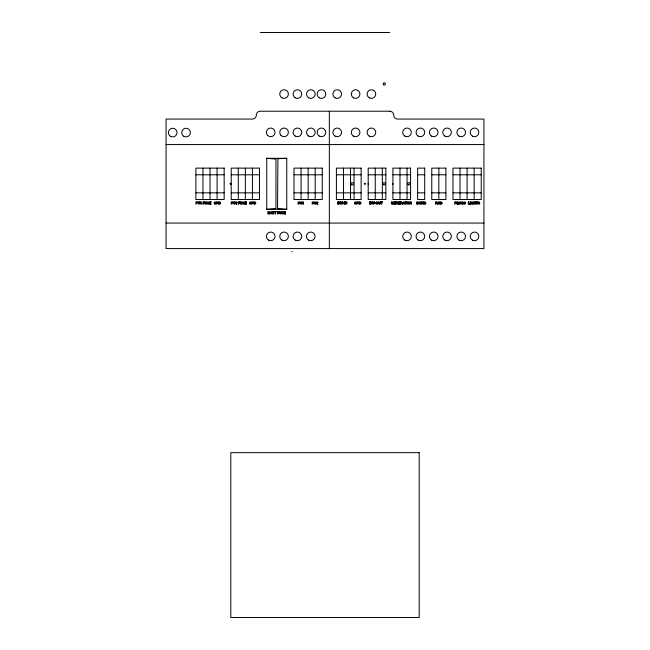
<?xml version="1.0" encoding="UTF-8"?>
<svg xmlns="http://www.w3.org/2000/svg" width="650" height="650" viewBox="0 0 650 650"><rect width="100%" height="100%" fill="white"/><g stroke="black" fill="none" stroke-linecap="round" stroke-linejoin="round"><path stroke-width="0.97" d="M391.332 202.377L391.398 203.775A0.967 0.967 0 0 0 391.731 204.076L392.186 204.214A1.552 1.552 0 0 0 392.925 204.116L393.348 202.946L392.34 202.946L392.876 203.629A1.016 1.016 0 0 1 392.478 203.816C389.821 202.459 395.509 201.801 391.641 202.028M461.256 202.377L461.321 203.775A0.967 0.967 0 0 0 461.646 204.076L462.109 204.214A1.552 1.552 0 0 0 462.849 204.116L463.271 202.946L462.264 202.946L462.8 203.629A1.016 1.016 0 0 1 462.402 203.816C459.745 202.459 465.433 201.801 461.565 202.028A1.016 1.016 0 0 0 461.297 202.345M368.176 183.276L368.176 184.364M392.901 183.276L392.901 184.364M260.244 32.5L389.756 32.5M166.051 144.568L483.949 144.568M195.894 174.793L224.153 174.793M231.221 174.793L259.48 174.793M294.011 174.793L322.27 174.793M336.399 174.793L361.124 174.793M368.192 174.793L385.856 174.793M392.917 174.793L410.581 174.793M417.641 174.793L424.71 174.793M431.771 174.793L445.9 174.793M452.969 174.793L481.227 174.793M195.894 192.847L224.153 192.847M231.221 192.847L259.48 192.847M294.011 192.847L322.27 192.847M336.399 192.847L361.124 192.847M368.192 192.847L385.856 192.847M392.917 192.847L410.581 192.847M417.641 192.847L424.71 192.847M431.771 192.847L445.9 192.847M452.969 192.847L481.227 192.847M166.051 223.064L483.949 223.064M291.761 251.534L292.248 251.664M474.159 168.123L474.159 199.518M467.098 168.123L467.098 199.518M460.029 168.123L460.029 199.518M438.839 168.123L438.839 199.518M407.046 168.123L407.046 199.518M399.986 168.123L399.986 199.518M382.322 168.123L382.322 199.518M375.253 168.123L375.253 199.518M354.063 168.123L354.063 199.518M350.529 168.123L350.529 199.518M343.468 168.123L343.468 199.518M329.339 111.215L329.339 248.576M315.209 168.123L315.209 199.518M308.141 168.123L308.141 199.518M301.08 168.123L301.08 199.518M286.756 158.697L286.756 208.934M266.736 158.697L266.736 208.934M252.411 168.123L252.411 199.518M245.351 168.123L245.351 199.518M238.282 168.123L238.282 199.518M217.092 168.123L217.092 199.518M210.023 168.123L210.023 199.518M202.963 168.123L202.963 199.518M391.373 202.345A1.016 1.016 0 0 1 391.682 201.996M206.724 203.084C206.822 205.368 203.548 203.702 204.88 201.874L205.351 201.874L205.506 203.743L206.196 203.653L206.261 201.874L206.724 201.874L206.724 203.084M242.052 203.084C242.141 205.368 238.867 203.702 240.207 201.874L240.671 201.874L240.833 203.743L241.524 203.653L241.581 201.874L242.052 201.874L242.052 203.084M281.198 212.899C281.296 215.182 278.013 213.509 279.354 211.681L279.817 211.681L279.979 213.549L280.67 213.468L280.735 211.681L281.198 211.681L281.198 212.899M380.307 203.084C380.404 205.368 377.13 203.702 378.463 201.874L378.934 201.874L379.088 203.743L379.779 203.653L379.844 201.874L380.307 201.874L380.307 203.084M460.696 203.084C460.793 205.368 457.511 203.702 458.851 201.874L459.314 201.874L459.477 203.743L460.168 203.653L460.224 201.874L460.696 201.874L460.696 203.084M219.952 203.028L219.781 203.678L218.961 203.799L218.961 202.264L219.952 203.028M255.279 203.028L254.288 203.799L254.288 202.264L255.279 203.028M360.457 203.028L360.287 203.678L359.466 203.799L359.466 202.264L360.457 203.028M425.344 203.028L425.173 203.678L424.352 203.799L424.352 202.264L425.344 203.028M441.602 203.028L441.431 203.678L440.611 203.799L440.611 202.264L441.602 203.028M438.214 202.824C438.108 204.474 441.025 203.271 438.555 204.206A0.967 0.967 0 0 1 437.816 203.564C437.117 200.972 441.594 201.638 438.214 202.824M471.087 202.849L471.291 203.775A0.967 0.967 0 0 0 471.624 204.076L472.079 204.214A1.552 1.552 0 0 0 472.818 204.116L473.241 202.946L472.233 202.946L472.769 203.629A1.016 1.016 0 0 1 472.371 203.816C469.714 202.459 475.402 201.801 471.534 202.028A1.008 1.008 0 0 0 471.234 202.377L471.087 202.849M376.35 202.841C377.171 205.855 378.243 200.647 376.35 202.841M407.477 202.841C408.298 205.855 409.37 200.647 407.477 202.841M419.429 202.841C420.257 205.855 421.322 200.647 419.429 202.841M220.439 203.052L219.976 204.059L218.498 204.189L218.498 201.874L219.976 202.004L220.439 203.052M255.759 203.052L255.296 204.059L253.817 204.189L253.817 201.874L255.304 202.004L255.759 203.052M360.945 203.052L360.482 204.059L359.003 204.189L359.003 201.874L360.482 202.004L360.945 203.052M425.823 203.052L425.36 204.059L423.881 204.189L423.881 201.874L425.368 202.004L425.823 203.052M442.081 203.052L441.618 204.059L440.139 204.189L440.139 201.874L441.626 202.004L442.081 203.052M378.105 203.036C378.202 205.002 375.009 204.197 375.96 202.451A1.081 1.081 0 0 1 376.317 202.012L377.439 201.914A0.999 0.999 0 0 1 377.926 202.321L378.105 203.036M409.232 203.036C409.329 205.002 406.144 204.197 407.087 202.451A1.081 1.081 0 0 1 407.452 202.012L408.566 201.914A0.999 0.999 0 0 1 409.061 202.321L409.232 203.036M421.184 203.036C421.281 205.002 418.096 204.197 419.047 202.451A1.081 1.081 0 0 1 419.404 202.012L420.517 201.914A0.999 0.999 0 0 1 421.013 202.321L421.184 203.036M402.326 202.524L401.716 203.166L402.512 204.189L403.431 201.874L403.926 201.874L404.852 204.189L404.146 203.661L401.96 204.189L400.993 203.222L400.433 204.189L400.433 201.874L401.96 201.931L402.326 202.524M411.491 202.524L410.881 203.166L411.678 204.189L410.158 203.222L409.598 204.189L409.598 201.874L411.117 201.931L411.491 202.524M437.369 202.524L436.751 203.166L437.556 204.189L436.036 203.222L435.468 204.189L435.468 201.874L436.995 201.931L437.369 202.524M236.933 202.507L236.056 203.775L236.933 204.189C234.658 205.018 236.348 199.786 236.933 202.507M317.907 202.621L317.029 203.889L317.907 204.295C315.632 205.124 317.322 199.899 317.907 202.621M197.673 202.581L195.894 204.189L195.894 201.874L197.202 201.906L197.673 202.581M218.116 202.581L216.336 204.189L216.336 201.874L217.644 201.906L218.116 202.581M232.993 202.581L231.221 204.189L231.221 201.874L232.521 201.906L232.993 202.581M253.435 202.581L251.664 204.189L251.664 201.874L252.972 201.906L253.435 202.581M299.837 202.694L298.066 204.295L298.066 201.979L299.374 202.02L299.837 202.694M313.966 202.694L312.195 204.295L312.195 201.979L313.503 202.02L313.966 202.694M358.621 202.581L356.842 204.189L356.842 201.874L358.15 201.906L358.621 202.581M456.495 202.581L454.716 204.189L454.716 201.874L456.024 201.906L456.495 202.581M269.799 213.33L269.384 213.947L267.857 213.996L267.857 211.681L269.433 211.803L269.799 213.33M418.641 203.515L418.226 204.132L416.699 204.189L416.699 201.874L418.275 201.987L418.641 203.515M401.846 202.548L400.904 202.849L400.904 202.264L401.846 202.548M411.011 202.548L410.061 202.849L410.061 202.264L411.011 202.548M436.881 202.548L435.939 202.849L435.939 202.264L436.881 202.548M230.124 183.657C230.896 186.054 231.993 181.968 230.124 183.657M364.349 183.657C365.121 186.054 366.218 181.968 364.349 183.657M197.186 202.589C196.324 203.775 196.259 201.403 197.186 202.589M217.628 202.589C216.702 203.783 216.743 201.394 217.628 202.589M232.513 202.589C231.652 203.775 231.579 201.403 232.513 202.589M252.956 202.589C252.094 203.775 252.021 201.403 252.956 202.589M299.358 202.702C298.496 203.889 298.431 201.508 299.358 202.702M313.487 202.702C312.626 203.889 312.561 201.508 313.487 202.702M358.134 202.589C357.273 203.775 357.207 201.403 358.134 202.589M456.007 202.589C455.081 203.783 455.122 201.394 456.007 202.589M208.983 203.515L208.561 204.141L207.382 204.027L207.098 203.434L208.52 203.515L207.309 202.841L207.285 202.15L208.691 202.02L208.918 202.532L207.634 202.451L208.983 203.515M215.946 203.515L215.524 204.141L214.346 204.027L214.061 203.434L215.475 203.515L214.264 202.841L214.248 202.15L215.646 202.02L215.881 202.532L214.614 202.524L215.946 203.515M244.311 203.515L243.88 204.141L242.702 204.027L242.426 203.434L243.839 203.515L242.629 202.841L242.604 202.15L244.01 202.02L244.238 202.532L242.97 202.524L244.311 203.515M251.266 203.515L250.843 204.141L249.665 204.027L249.389 203.434L250.803 203.515L249.592 202.841L249.568 202.15L250.973 202.02L251.201 202.532L249.933 202.524L251.266 203.515M283.457 213.322L283.034 213.956L281.856 213.834L281.572 213.249L282.986 213.33L281.775 212.656L281.759 211.957L283.156 211.835L283.392 212.347L282.1 212.257L283.457 213.322M356.452 203.515L356.029 204.141L354.851 204.027L354.567 203.434L355.981 203.515L354.77 202.841L354.754 202.15L356.151 202.02L356.387 202.532L355.103 202.451L356.452 203.515M465.465 203.515L465.043 204.141L463.864 204.027L463.588 203.434L465.002 203.515L463.791 202.841L463.767 202.15L465.173 202.02L465.4 202.532L464.132 202.524L465.465 203.515M479.749 203.515L479.326 204.141L478.148 204.027L477.872 203.434L479.286 203.515L478.075 202.841L478.051 202.15L479.456 202.02L479.684 202.532L478.4 202.451L479.749 203.515M269.319 213.306L268.328 213.606L268.328 212.989L269.319 213.306M418.153 203.491L417.17 203.799L417.17 203.182L418.153 203.491M269.23 212.331C268.255 213.379 268.231 211.291 269.23 212.331M418.072 202.524C417.097 203.572 417.073 201.476 418.072 202.524M199.477 201.874L198.908 203.588L198.323 201.874L197.819 201.874L198.648 204.189L199.144 204.189L199.972 201.874L199.477 201.874M234.796 201.874L234.236 203.588L233.643 201.874L233.139 201.874L233.967 204.189L234.463 204.189L235.292 201.874L234.796 201.874M301.649 201.979L301.08 203.694L300.495 201.979L299.983 201.979L300.812 204.295L301.316 204.295L302.144 201.979L301.649 201.979M315.778 201.979L315.209 203.694L314.624 201.979L314.113 201.979L314.941 204.295L315.445 204.295L316.274 201.979L315.778 201.979M342.347 201.874L341.786 203.588L341.193 201.874L340.689 201.874L341.518 204.189L342.014 204.189L342.842 201.874L342.347 201.874M374.14 201.874L373.571 203.588L372.986 201.874L372.483 201.874L373.303 204.189L373.807 204.189L374.636 201.874L374.14 201.874M271.099 212.225L270.79 213.086L271.424 213.086L271.099 212.225M270.644 213.476L269.961 213.996L270.863 211.681L271.351 211.681L272.285 213.996L270.644 213.476M403.674 202.41L403.366 203.271L403.991 203.271L403.674 202.41M200.891 201.866L200.777 202.061A1.276 1.276 0 0 1 200.232 202.451L200.395 202.792A1.503 1.503 0 0 0 200.801 202.516L200.801 204.189L201.248 204.189L200.891 201.866M303.054 201.971L302.949 202.174A1.276 1.276 0 0 1 302.404 202.556L302.559 202.898A1.503 1.503 0 0 0 302.973 202.629L302.973 204.295L303.42 204.295L303.054 201.971M277.924 158.697L277.534 208.544L286.951 209.332L266.541 209.332L275.957 208.544L275.957 159.096L266.541 158.308L286.951 158.308L277.924 158.697M389.756 111.215L260.244 111.215A3.924 3.924 0 0 0 256.319 115.139A3.924 3.924 0 0 1 252.395 119.064L166.051 119.064L166.051 248.576L483.949 248.576L483.949 119.064L397.605 119.064A3.924 3.924 0 0 1 393.681 115.139A3.924 3.924 0 0 0 389.756 111.215M224.153 168.123L195.894 168.123L195.894 199.518L224.153 199.518L224.153 168.123M259.48 168.123L231.221 168.123L231.221 199.518L259.48 199.518L259.48 168.123M322.27 168.123L294.011 168.123L294.011 199.518L322.27 199.518L322.27 168.123M361.124 168.123L336.399 168.123L336.399 199.518L361.124 199.518L361.124 168.123M385.856 168.123L368.192 168.123L368.192 199.518L385.856 199.518L385.856 168.123M410.581 168.123L392.917 168.123L392.917 199.518L410.581 199.518L410.581 168.123M424.71 168.123L417.641 168.123L417.641 199.518L424.71 199.518L424.71 168.123M445.9 168.123L431.771 168.123L431.771 199.518L445.9 199.518L445.9 168.123M481.227 168.123L452.969 168.123L452.969 199.518L481.227 199.518L481.227 168.123M204.498 201.874L202.914 201.874L202.914 204.189L203.377 204.189L203.377 203.206L204.344 203.206L203.377 202.264L204.498 201.874M211.096 201.874L209.381 201.874L209.381 204.189L211.136 204.189L209.844 203.799L209.844 203.166L211.006 203.166L209.844 202.264L211.096 201.874M239.826 201.874L238.233 201.874L238.233 204.189L238.704 204.189L238.704 203.206L239.671 203.206L238.704 202.264L239.826 201.874M246.415 201.874L244.701 201.874L244.701 204.189L246.464 204.189L245.164 203.799L245.164 203.166L246.334 203.166L245.164 202.264L246.415 201.874M338.146 201.874L337.675 201.874L337.675 204.189L338.146 204.189L338.146 201.874M339.048 201.874L338.593 201.874L338.593 204.189L339.032 204.189L339.032 202.678L340.429 204.189L340.429 201.874L339.999 201.874L339.999 203.418L339.048 201.874M344.614 201.874L344.142 201.874L344.142 204.189L344.614 204.189L344.614 201.874M345.516 201.874L345.061 201.874L345.061 204.189L345.499 204.189L345.499 202.678L346.897 204.189L346.897 201.874L346.466 201.874L346.466 203.418L345.516 201.874M369.931 201.874L369.468 201.874L369.468 204.189L369.931 204.189L369.931 201.874M370.841 201.874L370.386 201.874L370.386 204.189L370.817 204.189L370.817 202.678L372.223 204.189L372.223 201.874L371.784 201.874L371.784 203.418L370.841 201.874M382.476 201.874L380.64 201.874L381.322 202.264L381.322 204.189L381.794 204.189L381.794 202.264L382.476 201.874M395.501 201.874L393.778 201.874L393.778 204.189L395.541 204.189L394.249 203.799L394.249 203.166L395.411 203.166L394.249 202.264L395.501 201.874M396.394 201.874L395.947 201.874L395.947 204.189L396.378 204.189L396.378 202.678L397.784 204.189L397.784 201.874L397.345 201.874L397.345 203.418L396.394 201.874M399.994 201.874L398.271 201.874L398.271 204.189L400.034 204.189L398.743 203.799L398.743 203.166L399.904 203.166L398.743 202.264L399.994 201.874M406.778 201.874L404.942 201.874L405.624 202.264L405.624 204.189L406.096 204.189L406.096 202.264L406.778 201.874M422.012 201.874L421.558 201.874L421.558 204.189L421.988 204.189L421.988 202.678L423.394 204.189L423.394 201.874L422.955 201.874L422.955 203.418L422.012 201.874M457.356 201.89L456.885 201.89L456.885 204.189L458.518 204.189L457.356 203.799L457.356 201.89M468.764 201.89L468.301 201.89L468.301 204.189L469.926 204.189L468.764 203.799L468.764 201.89M470.714 201.874L470.251 201.874L470.251 204.189L470.714 204.189L470.714 201.874M474.142 201.874L473.679 201.874L473.679 204.189L474.142 204.189L474.142 203.174L475.061 203.174L475.061 204.189L475.532 204.189L475.532 201.874L475.061 201.874L475.061 202.784L474.142 202.784L474.142 201.874M477.685 201.874L475.849 201.874L476.531 202.264L476.531 204.189L477.003 204.189L477.003 202.264L477.685 201.874M343.899 203.125L343.029 203.572L343.899 203.125M375.692 203.125L374.822 203.572L375.692 203.125M274.202 211.681L272.366 211.681L273.049 212.079L273.049 213.996L273.52 213.996L273.52 212.079L274.202 211.681M276.177 211.681L274.341 211.681L275.023 212.079L275.023 213.996L275.494 213.996L275.494 212.079L276.177 211.681M278.972 211.681L277.379 211.681L277.379 213.996L277.851 213.996L277.851 213.013L278.817 213.013L277.851 212.079L278.972 211.681M285.569 211.681L283.847 211.681L283.847 213.996L285.61 213.996L284.318 213.606L284.318 212.981L285.48 212.981L284.318 212.079L285.569 211.681M419.193 452.66L230.807 452.66L230.807 617.5L419.193 617.5L419.193 452.66M281.905 97.801A4.314 4.314 0 0 0 288.381 94.063A4.314 4.314 0 0 0 281.905 90.317A4.314 4.314 0 0 0 281.905 97.801M295.254 97.801A4.314 4.314 0 0 0 301.73 94.063A4.314 4.314 0 0 0 295.254 90.317A4.314 4.314 0 0 0 295.254 97.801M308.709 97.801A4.314 4.314 0 0 0 315.185 94.063A4.314 4.314 0 0 0 308.709 90.317A4.314 4.314 0 0 0 308.709 97.801M319.312 97.801A4.314 4.314 0 0 0 325.788 94.063A4.314 4.314 0 0 0 319.312 90.317A4.314 4.314 0 0 0 319.312 97.801M335.051 97.801A4.314 4.314 0 0 0 341.526 94.063A4.314 4.314 0 0 0 335.051 90.317A4.314 4.314 0 0 0 335.051 97.801M353.454 97.801A4.314 4.314 0 0 0 359.929 94.063A4.314 4.314 0 0 0 353.454 90.317A4.314 4.314 0 0 0 353.454 97.801M369.273 97.801A4.314 4.314 0 0 0 375.749 94.063A4.314 4.314 0 0 0 369.273 90.317A4.314 4.314 0 0 0 369.273 97.801M281.011 135.419A4.314 4.314 0 0 0 288.234 133.486A4.314 4.314 0 0 0 282.945 128.196A4.314 4.314 0 0 0 281.011 135.419M295.254 136.102A4.314 4.314 0 0 0 301.73 132.364A4.314 4.314 0 0 0 295.254 128.627A4.314 4.314 0 0 0 295.254 136.102M335.051 136.102A4.314 4.314 0 0 0 341.526 132.364A4.314 4.314 0 0 0 335.051 128.627A4.314 4.314 0 0 0 335.051 136.102M308.709 136.102A4.314 4.314 0 0 0 315.185 132.364A4.314 4.314 0 0 0 308.709 128.627A4.314 4.314 0 0 0 308.709 136.102M319.312 136.102A4.314 4.314 0 0 0 325.788 132.364A4.314 4.314 0 0 0 319.312 128.627A4.314 4.314 0 0 0 319.312 136.102M353.454 136.102A4.314 4.314 0 0 0 359.929 132.364A4.314 4.314 0 0 0 353.454 128.627A4.314 4.314 0 0 0 353.454 136.102M369.273 136.102A4.314 4.314 0 0 0 375.749 132.364A4.314 4.314 0 0 0 369.273 128.627A4.314 4.314 0 0 0 369.273 136.102M383.752 84.849A1.097 1.097 0 0 0 385.401 83.899A1.097 1.097 0 0 0 383.752 82.94A1.097 1.097 0 0 0 383.752 84.849M404.869 136.102A4.314 4.314 0 0 0 411.344 132.364A4.314 4.314 0 0 0 404.869 128.627A4.314 4.314 0 0 0 404.869 136.102M418.21 136.102A4.314 4.314 0 0 0 424.686 132.364A4.314 4.314 0 0 0 418.21 128.627A4.314 4.314 0 0 0 418.21 136.102M444.901 136.102A4.314 4.314 0 0 0 451.376 132.364A4.314 4.314 0 0 0 444.901 128.627A4.314 4.314 0 0 0 444.901 136.102M459.03 136.102A4.314 4.314 0 0 0 465.506 132.364A4.314 4.314 0 0 0 459.03 128.627A4.314 4.314 0 0 0 459.03 136.102M472.371 136.102A4.314 4.314 0 0 0 478.847 132.364A4.314 4.314 0 0 0 472.371 128.627A4.314 4.314 0 0 0 472.371 136.102M431.559 136.102A4.314 4.314 0 0 0 438.035 132.364A4.314 4.314 0 0 0 431.559 128.627A4.314 4.314 0 0 0 431.559 136.102M170.56 136.321A4.314 4.314 0 0 0 177.036 132.576A4.314 4.314 0 0 0 170.56 128.838A4.314 4.314 0 0 0 170.56 136.321M183.909 136.321A4.314 4.314 0 0 0 190.385 132.576A4.314 4.314 0 0 0 183.909 128.838A4.314 4.314 0 0 0 183.909 136.321M295.254 240.11A4.314 4.314 0 0 0 301.73 236.373A4.314 4.314 0 0 0 295.254 232.635A4.314 4.314 0 0 0 295.254 240.11M281.905 240.11A4.314 4.314 0 0 0 288.381 236.373A4.314 4.314 0 0 0 281.905 232.635A4.314 4.314 0 0 0 281.905 240.11M268.564 240.11A4.314 4.314 0 0 0 275.039 236.373A4.314 4.314 0 0 0 268.564 232.635A4.314 4.314 0 0 0 268.564 240.11M267.67 135.419A4.314 4.314 0 0 0 274.893 133.486A4.314 4.314 0 0 0 269.604 128.196A4.314 4.314 0 0 0 267.67 135.419M418.21 240.11A4.314 4.314 0 0 0 424.686 236.373A4.314 4.314 0 0 0 418.21 232.635A4.314 4.314 0 0 0 418.21 240.11M404.869 240.11A4.314 4.314 0 0 0 411.344 236.373A4.314 4.314 0 0 0 404.869 232.635A4.314 4.314 0 0 0 404.869 240.11M431.559 240.11A4.314 4.314 0 0 0 438.035 236.373A4.314 4.314 0 0 0 431.559 232.635A4.314 4.314 0 0 0 431.559 240.11M472.371 240.11A4.314 4.314 0 0 0 478.847 236.373A4.314 4.314 0 0 0 472.371 232.635A4.314 4.314 0 0 0 472.371 240.11M444.901 240.11A4.314 4.314 0 0 0 451.376 236.373A4.314 4.314 0 0 0 444.901 232.635A4.314 4.314 0 0 0 444.901 240.11M459.03 240.11A4.314 4.314 0 0 0 465.506 236.373A4.314 4.314 0 0 0 459.03 232.635A4.314 4.314 0 0 0 459.03 240.11M308.596 240.11A4.314 4.314 0 0 0 315.071 236.373A4.314 4.314 0 0 0 308.596 232.635A4.314 4.314 0 0 0 308.596 240.11M407.981 184.649A1.178 1.178 0 0 0 409.947 184.121A1.178 1.178 0 0 0 408.509 182.683A1.178 1.178 0 0 0 407.981 184.649M383.256 184.649A1.178 1.178 0 0 0 385.223 184.121A1.178 1.178 0 0 0 383.784 182.683A1.178 1.178 0 0 0 383.256 184.649M351.707 184.836A1.178 1.178 0 0 0 353.47 183.82A1.178 1.178 0 0 0 351.707 182.796A1.178 1.178 0 0 0 351.707 184.836"/></g></svg>
